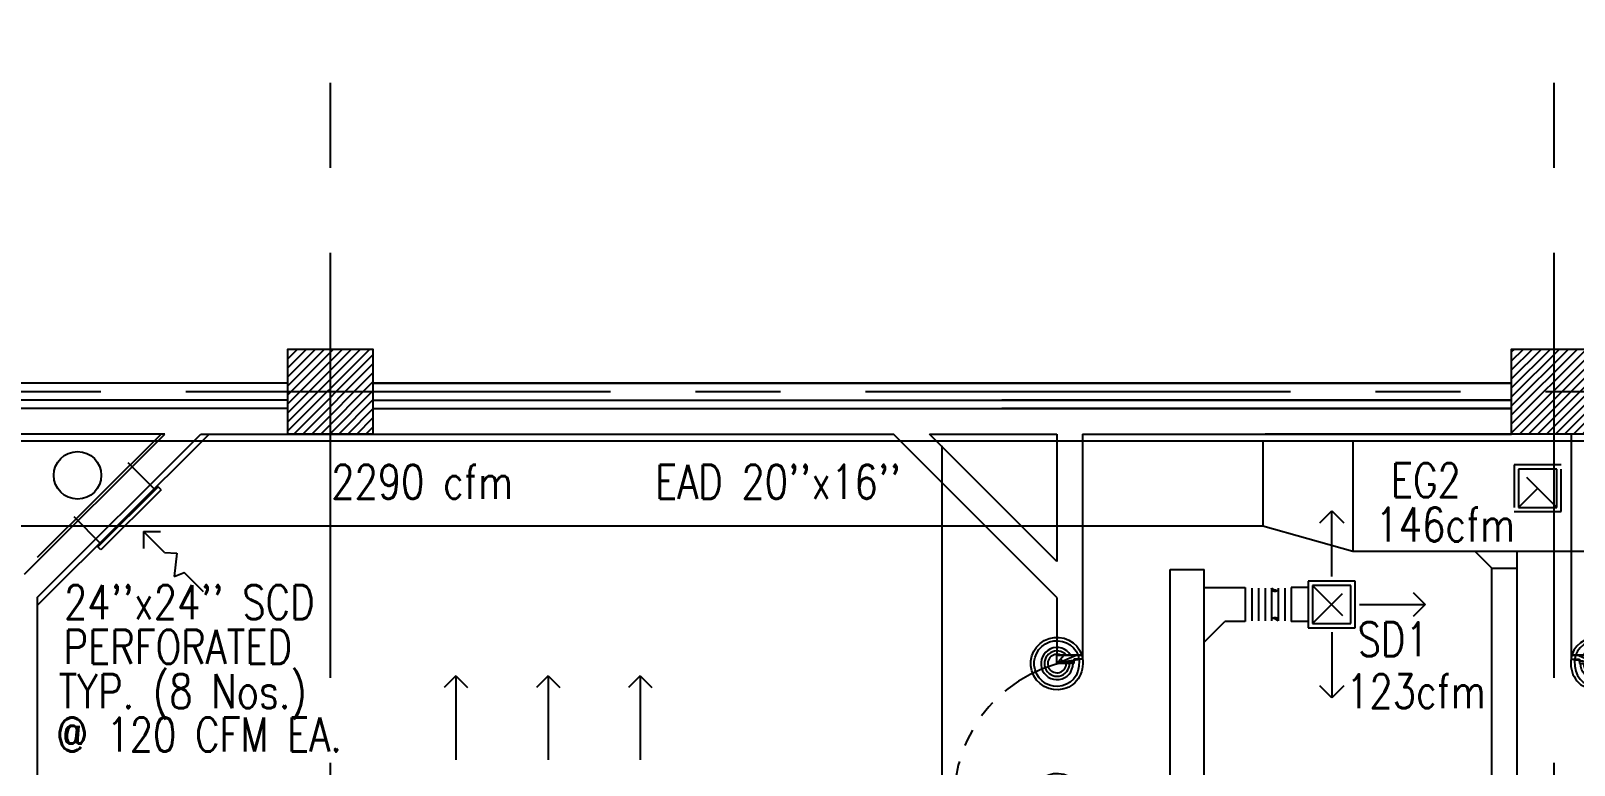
# Model space of a CAD drawing. Extents: x 417866029 to 417866302, y 43498040 to 43498122.
# Drawn here: x 417866056.57 to 417866065.65, y 43498103.31 to 43498107.63 of the extents above; entities that cross this region are included whole.
import ezdxf

# ---------------------------------------------------------------- set-up
doc = ezdxf.new("R2010")
doc.units = 0
doc.header["$MEASUREMENT"] = 0
doc.linetypes.add('CENTERX2', pattern=[4, 2.5, -0.5, 0.5, -0.5])
doc.linetypes.add('HIDDEN', pattern=[0.375, 0.25, -0.125])
doc.layers.get('0').update_dxf_attribs({"linetype": 'CONTINUOUS'})
for name, color, linetype in [('AXES', 11, 'CENTERX2'), ('COL', 7, 'CONTINUOUS'), ('DOOR', 9, 'CONTINUOUS'), ('DUCT', 6, 'CONTINUOUS'), ('EXDUCT', 10, 'CONTINUOUS'), ('HAT', 11, 'CONTINUOUS'), ('INSUL', 9, 'CONTINUOUS'), ('M-AC-FLEX', 7, 'CONTINUOUS'), ('M-EGU.', 2, 'CONTINUOUS'), ('M-TEXT', 2, 'CONTINUOUS'), ('WALL', 9, 'CONTINUOUS')]:
    doc.layers.add(name, color=color, linetype=linetype)
doc.styles.add('AC', font='ROMANS.SHX', dxfattribs={"height": 200})
doc.styles.add('ROMANS', font='ROMANS.shx', dxfattribs={"width": 0.6})

# ---------------------------------------------------------------- blocks, each defined once
blk = doc.blocks.new('DOOR90')
at = {"layer": 'DOOR', "color": 7, "linetype": 'ByBlock'}
for p, q in [((-150, 0), (0, 0)), ((-150, 0), (-150, -25)), ((0, -50), (-113.7, 0)), ((0, -50), (-40.1, 0)), ((0, -50), (0, 0)), ((-1000, -25), (-1050, -25)), ((-1050, -75), (-1050, -25)), ((-1050, -25), (-1050, -75)), ((-1000, -75), (-1050, -75)), ((-1000, -42), (-1020, -42)), ((-1020, -42), (-1020, -58)), ((-1000, -58), (-1020, -58)), ((-1000, -25), (-1000, -42)), ((-1000, -58), (-1000, -75)), ((-877.6, -17.8), (-967.6, -17.8)), ((-967.6, -25), (-967.6, -17.8)), ((-967.6, -75), (-967.6, -82.2)), ((-877.6, -82.2), (-967.6, -82.2)), ((-955, -8.8), (-890.2, -8.8)), ((-955, -17.8), (-955, -8.8)), ((-955, -17.8), (-890.2, -17.8)), ((-955, -82.2), (-890.2, -82.2)), ((-955, -82.2), (-955, -91.2)), ((-890.2, -17.8), (-890.2, -8.8)), ((-890.2, -82.2), (-890.2, -91.2)), ((-877.6, -25), (-877.6, -17.8)), ((-877.6, -75), (-877.6, -82.2)), ((-200, -25), (-150, -25)), ((-200, -42), (-200, -25)), ((-180, -42), (-200, -42)), ((-200, -58), (-180, -58)), ((-200, -75), (-200, -58)), ((-150, -75), (-200, -75)), ((-180, -58), (-180, -42)), ((-150, -25), (-100, -25)), ((-150, -75), (-150, -25)), ((-100, -25), (-100, -50)), ((0, -50), (-100, -36.6)), ((-100, -50), (0, -50)), ((-955, -91.2), (-890.2, -91.2)), ((-150, -875), (-100, -875)), ((-150, -900), (-150, -875)), ((-150, -900), (0, -900)), ((0, -900), (-150, -900)), ((0, -850), (-113.7, -900)), ((-100, -875), (-100, -850)), ((0, -850), (-100, -863.4)), ((-100, -850), (0, -850)), ((0, -850), (-40.1, -900)), ((0, -850), (0, -900))]:
    blk.add_line(p, q, dxfattribs=at)
at = {"layer": 'DOOR', "linetype": 'ByBlock'}
for p, q in [((-200, -25), (-1000, -25)), ((-200, -42), (-1000, -42)), ((-200, -58), (-1000, -58)), ((-1000, -75), (-200, -75))]:
    blk.add_line(p, q, dxfattribs=at)
at = {"layer": 'DOOR', "color": 7, "linetype": 'ByBlock'}
for centre in [(-922.6, 23.5), (-922.6, -123.5)]:
    blk.add_circle(centre, 32.4, dxfattribs=at)
for centre, radius, start, end in [((0, -50), 154.4, 161.10529, 166.28577), ((0, -50), 94.4, 148.01819, 180), ((0, -50), 134.4, 158.15985, 169.28002), ((0, -50), 114.4, 154.08384, 167.37743), ((0, -50), 74.4, 137.77643, 180), ((0, -50), 54.4, 113.20738, 180), ((0, -50), 34.4, 90, 180), ((0, -50), 14.4, 90, 180), ((0, -850), 154.4, 193.71423, 198.89471), ((0, -850), 134.4, 190.71998, 201.84015), ((0, -850), 94.4, 180, 211.98181), ((0, -850), 74.4, 180, 222.22357), ((0, -850), 54.4, 180, 246.79262), ((0, -850), 34.4, 180, 270), ((0, -850), 14.4, 180, 270)]:
    blk.add_arc(centre, radius, start, end, dxfattribs=at)
at = {"layer": 'DOOR', "linetype": 'HIDDEN', "ltscale": 0.5}
blk.add_arc((-222.2, -50), 828.2, 178.27012, 275.00304, dxfattribs=at)
blk = doc.blocks.new('*X75')
at = {"color": 0}
for p, q in [((49339.2, 177095.7), (49833.2, 177589.7)), ((49339.2, 177148.8), (49780.2, 177589.7)), ((49339.2, 177201.8), (49727.2, 177589.7)), ((49339.2, 177254.8), (49674.1, 177589.7)), ((49339.2, 177307.9), (49621.1, 177589.7)), ((49339.2, 177360.9), (49568.1, 177589.7)), ((49339.2, 177413.9), (49515, 177589.7)), ((49339.2, 177467), (49462, 177589.7)), ((49339.2, 177520), (49409, 177589.7)), ((49339.2, 177573), (49355.9, 177589.7)), ((49386.2, 177089.7), (49839.2, 177542.7)), ((49439.3, 177089.7), (49839.2, 177489.7)), ((49492.3, 177089.7), (49839.2, 177436.6)), ((49545.3, 177089.7), (49839.2, 177383.6)), ((49598.4, 177089.7), (49839.2, 177330.6)), ((49651.4, 177089.7), (49839.2, 177277.5)), ((49704.4, 177089.7), (49839.2, 177224.5)), ((49757.5, 177089.7), (49839.2, 177171.5)), ((49810.5, 177089.7), (49839.2, 177118.4))]:
    blk.add_line(p, q, dxfattribs=at)
blk = doc.blocks.new('*X74')
at = {"color": 0}
for p, q in [((42139.2, 177108.2), (42620.7, 177589.7)), ((42139.2, 177161.3), (42567.7, 177589.7)), ((42139.2, 177214.3), (42514.7, 177589.7)), ((42139.2, 177267.3), (42461.6, 177589.7)), ((42139.2, 177320.4), (42408.6, 177589.7)), ((42139.2, 177373.4), (42355.6, 177589.7)), ((42139.2, 177426.4), (42302.5, 177589.7)), ((42139.2, 177479.5), (42249.5, 177589.7)), ((42139.2, 177532.5), (42196.5, 177589.7)), ((42139.2, 177585.5), (42143.4, 177589.7)), ((42173.8, 177089.7), (42639.2, 177555.2)), ((42226.8, 177089.7), (42639.2, 177502.2)), ((42279.8, 177089.7), (42639.2, 177449.1)), ((42332.9, 177089.7), (42639.2, 177396.1)), ((42385.9, 177089.7), (42639.2, 177343.1)), ((42438.9, 177089.7), (42639.2, 177290)), ((42492, 177089.7), (42639.2, 177237)), ((42545, 177089.7), (42639.2, 177184)), ((42598, 177089.7), (42639.2, 177130.9))]:
    blk.add_line(p, q, dxfattribs=at)

msp = doc.modelspace()

# ---------------------------------------------------------------- linework, layer by layer
at = {"layer": 'AXES'}
for p, q in [((417866058.3337, 43498039.8221), (417866058.3337, 43498118.2996)), ((417866065.5337, 43498039.8221), (417866065.5337, 43498118.2996)), ((417866029.4822, 43498105.5064), (417866098.5737, 43498105.5064)), ((417866061.9337, 43498046.6864), (417866061.9337, 43498105.5064))]:
    msp.add_line(p, q, dxfattribs=at)
at = {"layer": 'COL'}
for points in [[(417866058.0837, 43498105.2564), (417866058.0837, 43498105.7564), (417866058.5837, 43498105.7564), (417866058.5837, 43498105.2564)], [(417866065.2837, 43498105.2564), (417866065.2837, 43498105.7564), (417866065.7837, 43498105.7564), (417866065.7837, 43498105.2564)]]:
    msp.add_lwpolyline(points, close=True, dxfattribs=at)
at = {"layer": 'DUCT', "linetype": 'ByBlock'}
for p, q in [((417866063.2748, 43498100.7244), (417866063.2748, 43498104.4602)), ((417866063.2748, 43498104.4602), (417866063.4748, 43498104.4602)), ((417866063.4748, 43498100.7244), (417866063.4748, 43498104.4602)), ((417866063.4748, 43498104.3535), (417866063.7158, 43498104.3535)), ((417866063.7158, 43498104.3535), (417866063.7158, 43498104.1535)), ((417866063.4748, 43498104.0327), (417866063.5956, 43498104.1535)), ((417866063.7158, 43498104.1535), (417866063.5956, 43498104.1535))]:
    msp.add_line(p, q, dxfattribs=at)
at = {"layer": 'EXDUCT', "linetype": 'ByBlock'}
for p, q in [((417866041.058, 43498105.2173), (417866071.5145, 43498105.2173)), ((417866063.82, 43498105.2173), (417866063.82, 43498104.7173)), ((417866064.3491, 43498105.2173), (417866064.3491, 43498104.5673)), ((417866055.2339, 43498104.7173), (417866063.82, 43498104.7173)), ((417866063.82, 43498104.7173), (417866064.3491, 43498104.5673)), ((417866064.3491, 43498104.5673), (417866071.5145, 43498104.5673)), ((417866065.1672, 43498104.4673), (417866065.0672, 43498104.5673)), ((417866065.3172, 43498102.2563), (417866065.3172, 43498104.5673)), ((417866065.1672, 43498102.2564), (417866065.1672, 43498104.4673)), ((417866065.1672, 43498104.4673), (417866065.3172, 43498104.4673))]:
    msp.add_line(p, q, dxfattribs=at)
msp.add_circle((417866056.8458, 43498105.0137), 0.14, dxfattribs=at)
at = {"layer": 'INSUL'}
for p, q in [((417866058.0837, 43498105.4564), (417866054.9837, 43498105.4564)), ((417866058.5837, 43498105.4564), (417866065.2837, 43498105.4564)), ((417866065.2837, 43498105.4564), (417866062.2837, 43498105.4564)), ((417866058.0837, 43498105.4064), (417866054.9837, 43498105.4064)), ((417866058.5837, 43498105.4064), (417866065.2837, 43498105.4064)), ((417866065.2837, 43498105.4064), (417866062.2837, 43498105.4064))]:
    msp.add_line(p, q, dxfattribs=at)
at = {"layer": 'M-AC-FLEX', "color": 11}
for p, q in [((417866063.7548, 43498104.3495), (417866063.7548, 43498104.1585)), ((417866063.7938, 43498104.3495), (417866063.7938, 43498104.1585)), ((417866063.8328, 43498104.3495), (417866063.8328, 43498104.1585)), ((417866063.8711, 43498104.3495), (417866063.8711, 43498104.1585)), ((417866063.8711, 43498104.3495), (417866063.8711, 43498104.1585)), ((417866063.9101, 43498104.3495), (417866063.9101, 43498104.1585)), ((417866063.9101, 43498104.3495), (417866063.9101, 43498104.1585)), ((417866063.9484, 43498104.3495), (417866063.9484, 43498104.1585))]:
    msp.add_line(p, q, dxfattribs=at)
at = {"layer": 'M-AC-FLEX'}
for points in [[(417866063.7158, 43498104.3495, 1), (417866063.7548, 43498104.3495, -1), (417866063.7938, 43498104.3495, 1), (417866063.8328, 43498104.3495, -1.018005), (417866063.8711, 43498104.3495)], [(417866063.9874, 43498104.3495, -1), (417866063.9484, 43498104.3495, 1.018005), (417866063.9101, 43498104.3495)], [(417866063.7548, 43498104.3495, -1), (417866063.7158, 43498104.3495, 0.000618), (417866063.7158, 43498104.3496, 0.000618)], [(417866063.7158, 43498104.1585, -1), (417866063.7548, 43498104.1585, 1), (417866063.7938, 43498104.1585, -1), (417866063.8328, 43498104.1585, 1.018005), (417866063.8711, 43498104.1585)], [(417866063.7548, 43498104.1585, 1), (417866063.7158, 43498104.1585)], [(417866063.9874, 43498104.1585, 1), (417866063.9484, 43498104.1585, -1.018005), (417866063.9101, 43498104.1585)]]:
    msp.add_lwpolyline(points, format="xyb", dxfattribs=at)
for centre, start, end in [((417866063.8906, 43498104.3495), 180, 331.56864), ((417866063.8906, 43498104.3495), 208.43136, 0), ((417866063.8906, 43498104.1585), 28.43137, 180.01777), ((417866063.8906, 43498104.1585), 28.43137, 180.01777), ((417866063.8906, 43498104.1585), 359.98223, 151.56863), ((417866063.8906, 43498104.1585), 359.98223, 151.56863)]:
    msp.add_arc(centre, 0.0195, start, end, dxfattribs=at)
at = {"layer": 'M-EGU.'}
for p, q in [((417866056.6098, 43498104.2498), (417866057.6207, 43498105.2564)), ((417866056.6098, 43498104.5321), (417866057.3372, 43498105.2564)), ((417866057.3026, 43498104.9281), (417866057.1439, 43498105.0875)), ((417866065.3244, 43498105.05), (417866065.3244, 43498104.825)), ((417866065.5494, 43498105.05), (417866065.3244, 43498105.05)), ((417866065.5494, 43498104.825), (417866065.5494, 43498105.05)), ((417866057.3204, 43498104.9457), (417866056.9661, 43498104.5929)), ((417866057.338, 43498104.928), (417866056.9837, 43498104.5752)), ((417866057.338, 43498104.928), (417866057.3204, 43498104.9457)), ((417866065.3244, 43498104.825), (417866065.5494, 43498104.825)), ((417866056.9838, 43498104.6106), (417866056.825, 43498104.77)), ((417866064.1542, 43498104.7333), (417866064.2249, 43498104.804)), ((417866064.2249, 43498104.4178), (417866064.2249, 43498104.804)), ((417866064.2249, 43498104.804), (417866064.2956, 43498104.7333)), ((417866057.2335, 43498104.6828), (417866057.2333, 43498104.5828)), ((417866057.357, 43498104.5588), (417866057.2335, 43498104.6828)), ((417866057.2335, 43498104.6828), (417866057.3335, 43498104.6826)), ((417866056.9837, 43498104.5752), (417866056.9661, 43498104.5929)), ((417866057.357, 43498104.5588), (417866057.4305, 43498104.5561)), ((417866057.4305, 43498104.5561), (417866057.415, 43498104.4193)), ((417866057.415, 43498104.4193), (417866057.4733, 43498104.442)), ((417866057.5863, 43498104.3285), (417866057.4733, 43498104.442)), ((417866064.0874, 43498104.3915), (417866064.0874, 43498104.1165)), ((417866064.3624, 43498104.3915), (417866064.0874, 43498104.3915)), ((417866064.3624, 43498104.1165), (417866064.3624, 43498104.3915)), ((417866064.0874, 43498104.354), (417866063.9874, 43498104.354)), ((417866063.9874, 43498104.354), (417866063.9874, 43498104.154)), ((417866064.7042, 43498104.3247), (417866064.7749, 43498104.254)), ((417866064.3887, 43498104.254), (417866064.7749, 43498104.254)), ((417866064.7749, 43498104.254), (417866064.7042, 43498104.1833)), ((417866064.0874, 43498104.154), (417866063.9874, 43498104.154)), ((417866064.0874, 43498104.1165), (417866064.3624, 43498104.1165)), ((417866064.2249, 43498104.0902), (417866064.2249, 43498103.7053)), ((417866059.0721, 43498103.834), (417866059.0034, 43498103.7653)), ((417866059.0721, 43498103.834), (417866059.0721, 43498103.3404)), ((417866059.0721, 43498103.834), (417866059.1409, 43498103.7653)), ((417866059.6142, 43498103.834), (417866059.5454, 43498103.7653)), ((417866059.6142, 43498103.834), (417866059.6142, 43498103.3404)), ((417866059.6142, 43498103.834), (417866059.6829, 43498103.7653)), ((417866060.1562, 43498103.834), (417866060.0875, 43498103.7653)), ((417866060.1562, 43498103.834), (417866060.1562, 43498103.3404)), ((417866060.1562, 43498103.834), (417866060.225, 43498103.7653)), ((417866064.2249, 43498103.7053), (417866064.1542, 43498103.776)), ((417866064.2956, 43498103.776), (417866064.2249, 43498103.7053))]:
    msp.add_line(p, q, dxfattribs=at)
at = {"layer": 'M-EGU.', "linetype": 'HIDDEN'}
for p, q in [((417866065.2994, 43498105.075), (417866065.2994, 43498104.8)), ((417866065.5744, 43498105.075), (417866065.2994, 43498105.075)), ((417866065.5494, 43498104.825), (417866065.3244, 43498105.05)), ((417866065.5744, 43498104.8), (417866065.5744, 43498105.075)), ((417866065.2994, 43498104.8), (417866065.5744, 43498104.8)), ((417866064.3374, 43498104.3665), (417866064.1124, 43498104.3665)), ((417866064.1124, 43498104.3665), (417866064.3374, 43498104.1415)), ((417866064.1124, 43498104.1415), (417866064.3374, 43498104.3665)), ((417866064.1124, 43498104.3665), (417866064.1124, 43498104.1415)), ((417866064.3374, 43498104.1415), (417866064.3374, 43498104.3665)), ((417866064.1124, 43498104.1415), (417866064.3374, 43498104.1415))]:
    msp.add_line(p, q, dxfattribs=at)
at = {"layer": 'M-EGU.', "linetype": 'ByBlock'}
msp.add_line((417866065.4369, 43498104.9375), (417866065.3244, 43498104.825), dxfattribs=at)
at = {"layer": 'WALL'}
for p, q in [((417866058.0837, 43498105.5564), (417866054.9837, 43498105.5564)), ((417866058.5837, 43498105.5564), (417866065.2837, 43498105.5564)), ((417866065.2837, 43498105.5564), (417866058.5837, 43498105.5564)), ((417866057.3587, 43498105.2564), (417866055.7087, 43498105.2564)), ((417866056.5337, 43498104.4314), (417866057.3587, 43498105.2564)), ((417866056.6087, 43498104.2943), (417866057.5708, 43498105.2564)), ((417866057.5708, 43498105.2564), (417866061.6466, 43498105.2564)), ((417866062.6087, 43498104.2943), (417866061.6466, 43498105.2564)), ((417866062.6087, 43498104.5064), (417866061.8587, 43498105.2564)), ((417866061.8587, 43498105.2564), (417866062.6087, 43498105.2564)), ((417866062.6087, 43498105.2564), (417866062.6087, 43498104.5064)), ((417866062.7587, 43498105.2564), (417866065.2837, 43498105.2564)), ((417866062.7587, 43498105.2564), (417866062.7587, 43498103.9564)), ((417866065.2837, 43498105.2564), (417866063.8337, 43498105.2564)), ((417866065.6337, 43498105.2564), (417866065.6337, 43498103.9564)), ((417866056.6087, 43498104.2943), (417866056.6087, 43498099.3185)), ((417866062.6087, 43498104.2943), (417866062.6087, 43498103.9564)), ((417866062.7587, 43498103.9564), (417866062.6087, 43498103.9564)), ((417866065.6337, 43498103.9564), (417866065.7837, 43498103.9564))]:
    msp.add_line(p, q, dxfattribs=at)
at = {"layer": 'WALL', "linetype": 'ByBlock', "ltscale": 0.3}
for points in [[(417866058.0837, 43498105.7564), (417866058.5837, 43498105.7564), (417866058.5837, 43498105.2564), (417866058.0837, 43498105.2564)], [(417866065.2837, 43498105.7564), (417866065.7837, 43498105.7564), (417866065.7837, 43498105.2564), (417866065.2837, 43498105.2564)]]:
    msp.add_lwpolyline(points, close=True, dxfattribs=at)

# ---------------------------------------------------------------- block references
at = {"layer": 'DOOR', "color": 0, "linetype": 'ByBlock', "yscale": 0.001000002026557922, "zscale": 0.001, "rotation": 180}
for p, xscale in [((417866062.6087, 43498103.0564), 0.0009999871253967285), ((417866065.7837, 43498103.0564), -0.0009999871253967285)]:
    msp.add_blockref('DOOR90', p, dxfattribs=dict(at, xscale=xscale))
at = {"layer": 'HAT', "xscale": 0.0009999871253967285, "yscale": 0.001000002026557922, "zscale": 0.001}
for name in ['*X74', '*X75']:
    msp.add_blockref(name, (417866015.9445, 43497928.1667), dxfattribs=at)

# ---------------------------------------------------------------- texts
at = {"layer": 'M-TEXT', "width": 0.8}
for s, style, p in [('2290 cfm', 'AC', (417866058.3385, 43498104.876)), ("EAD 20''x16''", 'AC', (417866060.2443, 43498104.876)), ('EG2', 'AC', (417866064.5733, 43498104.8845)), ('146cfm', 'AC', (417866064.4823, 43498104.6238)), ("24''x24'' SCD", 'AC', (417866056.7662, 43498104.1683)), ('PERFORATED', 'AC', (417866056.7637, 43498103.905)), ('SD1', 'ROMANS', (417866064.3775, 43498103.9498)), ('TYP. (8 Nos.)', 'AC', (417866056.7339, 43498103.6432)), ('123cfm', 'ROMANS', (417866064.3096, 43498103.6437)), ('@ 120 CFM EA.', 'AC', (417866056.7215, 43498103.3885))]:
    msp.add_text(s, height=0.2, dxfattribs=dict(at, style=style)).set_placement(p)

doc.saveas('drawing.dxf')
